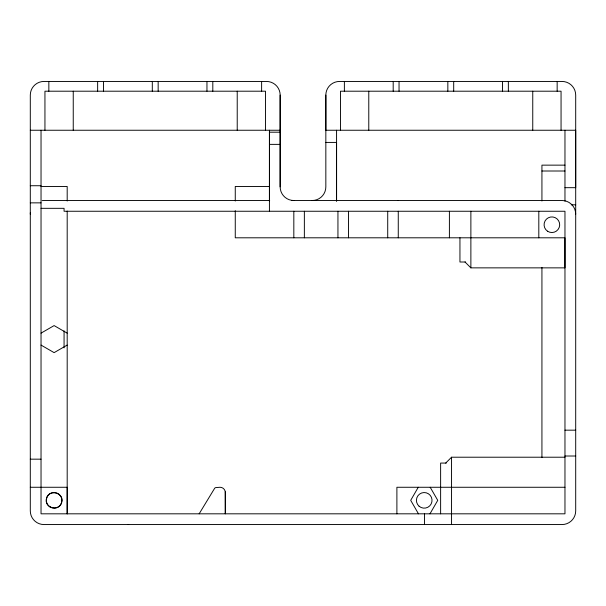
<?xml version="1.0" encoding="UTF-8"?>
<svg xmlns="http://www.w3.org/2000/svg" width="606" height="606" viewBox="0 0 606 606"><rect width="100%" height="100%" fill="white"/><g stroke="black" fill="none" stroke-linecap="round" stroke-linejoin="round"><path stroke-width="0.91" d="M269.428 211.252L269.428 132.199L280.161 132.199M293.827 200.518A13.665 13.665 0 0 1 280.161 186.853L280.161 95.104A13.665 13.665 0 0 0 266.496 81.446L43.965 81.446A13.665 13.665 0 0 0 30.3 95.104L30.3 510.896A13.665 13.665 0 0 0 43.965 524.554L562.035 524.554A13.665 13.665 0 0 0 575.7 510.896L575.7 95.104A13.665 13.665 0 0 0 562.035 81.446L339.504 81.446A13.665 13.665 0 0 0 325.839 95.104L325.839 186.853A13.665 13.665 0 0 1 312.173 200.518M293.827 237.802L293.827 211.252M304.363 237.802L304.363 211.252M325.839 95.104L325.839 130.245L575.7 130.245L575.7 187.678L564.966 187.678M336.572 200.881L336.572 142.418L325.839 142.418M398.263 237.802L398.263 211.252M449.402 237.802L449.402 211.252M235.264 210.729L235.264 237.802L564.966 237.802L564.966 267.86L470.877 267.86L470.877 211.252M418.246 487.269L410.701 500.351L418.473 513.82M429.972 513.82L437.744 500.351L430.192 487.269M199.154 513.82L214.736 488.148A3.303 3.303 0 0 1 215.706 487.61L220.039 487.269A5.272 5.272 0 0 1 225.311 492.542L225.311 513.82L225.265 491.852M445.698 463.067L451.553 457.212L564.966 457.212M41.034 333.141L54.116 325.589L67.19 333.141M67.19 345.087L54.116 352.639L41.034 345.087M30.3 130.245L280.161 130.245M269.428 144.372L280.161 144.372M564.966 165.143L541.931 165.143L541.931 201.01M541.931 171.006L564.966 171.006M30.3 185.731L41.034 185.731M41.034 186.466L67.19 186.466L67.19 201.04M269.428 186.466L235.264 186.466L235.264 201.04M269.678 200.518L43.965 200.518A13.665 13.665 0 0 0 42.178 200.631M291.395 200.518L562.035 200.518A13.665 13.665 0 0 1 575.7 214.183M30.3 202.858L41.034 202.858M571.223 204.813L575.7 204.813M41.034 208.328L64.069 208.328L64.069 211.252L564.966 211.252L564.966 513.82L41.034 513.82L41.034 130.245M465.62 262.004L459.946 262.004L459.946 237.802M564.966 430.169L575.7 430.169M564.966 456.015L575.7 456.015M30.3 459.166L41.034 459.166M446.274 463.067L440.623 463.067L440.623 513.82M30.3 487.269L67.19 487.269L67.19 513.82L67.19 211.062M564.966 487.269L396.892 487.269L396.892 513.82M397.672 200.518L398.225 200.548M128.237 524.531L128.684 524.554M465.022 262.004L470.877 267.86M564.966 130.245L564.966 201.207M561.058 130.245L561.058 91.203L340.481 91.203L340.481 130.245M557.156 81.446L557.156 91.203M541.931 267.488L541.931 457.583M538.81 211.252L538.81 237.802M532.757 91.203L532.757 130.245M508.358 81.446L508.358 91.203M502.495 81.446L502.495 91.203M453.697 81.446L453.697 91.203M451.553 457.212L451.553 524.554M447.842 81.446L447.842 91.203M424.503 513.82L424.503 524.554M399.043 81.446L399.043 91.203M393.188 81.446L393.188 91.203M387.719 211.252L387.719 237.802M368.781 91.203L368.781 130.245M348.48 211.252L348.48 237.802M344.382 81.446L344.382 91.203M337.943 211.252L337.943 237.802M336.572 130.245L336.572 201.245M280.161 95.104L280.161 186.853M269.428 130.245L269.428 201.04M265.519 130.245L265.519 91.203L44.942 91.203L44.942 130.245M261.618 81.446L261.618 91.203M237.219 91.203L237.219 130.245M212.812 81.446L212.812 91.203M206.957 81.446L206.957 91.203M158.158 81.446L158.158 91.203M152.303 81.446L152.303 91.203M103.505 81.446L103.505 91.203M97.642 81.446L97.642 91.203M73.243 91.203L73.243 130.245M64.069 330.853L64.069 347.882M48.844 81.446L48.844 91.203M30.3 214.183A13.665 13.665 0 0 1 30.414 212.395M46.571 498.329C43.609 507.919 59.426 512.161 61.66 502.374C64.622 492.784 48.806 488.542 46.571 498.329M50.207 507.116A7.81 7.81 0 0 0 61.926 500.351A7.81 7.81 0 0 0 50.207 493.587A7.81 7.81 0 0 0 50.207 507.116M547.597 231.25A7.81 7.81 0 0 0 559.679 225.174A7.81 7.81 0 0 0 548.377 217.751A7.81 7.81 0 0 0 547.597 231.25M419.102 506.245A7.81 7.81 0 0 0 431.889 501.836A7.81 7.81 0 0 0 421.678 492.973A7.81 7.81 0 0 0 419.102 506.245"/></g></svg>
